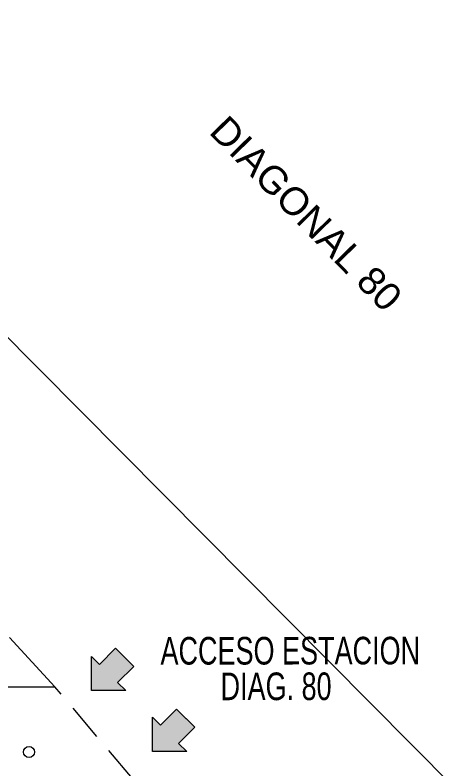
# Model space of a CAD drawing. Header units: millimetres. Extents: x 2669 to 3716, y 1967 to 2664.
# Drawn here: x 3421.31 to 3432.99, y 2233.24 to 2253.71 of the extents above; entities that cross this region are included whole.
import ezdxf

# ---------------------------------------------------------------- set-up
doc = ezdxf.new("R2010")
doc.units = ezdxf.units.MM
doc.linetypes.add('DASHED2', pattern=[0.375, 0.25, -0.125])
for name, color, linetype, lineweight in [('01 Textos', 7, 'Continuous', 15), ('02 L d C', 7, 'Continuous', 5), ('03 Manzanas', 253, 'Continuous', 15), ('03 Muros', 7, 'Continuous', 13), ('03 Proyecciones', 7, 'Continuous', 20)]:
    doc.layers.add(name, color=color, linetype=linetype, lineweight=lineweight)
doc.styles.add('ARIAL', font='arial.ttf', dxfattribs={"width": 0.7})
doc.styles.add('ROMANS', font='arial.ttf', dxfattribs={"width": 0.7})

msp = doc.modelspace()

# ---------------------------------------------------------------- hatches: boundary and pattern name
at = {"layer": '02 L d C'}
for points in [[(3423.388, 2235.368), (3424.319, 2235.369), (3424.099, 2235.588), (3424.538, 2236.027), (3424.098, 2236.466), (3424.045, 2236.519), (3423.607, 2236.08), (3423.387, 2236.299)], [(3425.045, 2233.714), (3425.976, 2233.715), (3425.756, 2233.934), (3426.195, 2234.373), (3425.755, 2234.812), (3425.702, 2234.865), (3425.264, 2234.426), (3425.044, 2234.645)]]:
    msp.add_hatch(color=253, dxfattribs=at).paths.add_polyline_path(points)

# ---------------------------------------------------------------- linework, layer by layer
at = {"layer": '02 L d C', "color": 253}
for p, q in [((3423.607, 2236.08), (3424.045, 2236.519)), ((3424.045, 2236.519), (3424.538, 2236.027)), ((3424.098, 2236.466), (3424.538, 2236.027)), ((3423.388, 2235.368), (3423.387, 2236.299)), ((3423.607, 2236.08), (3423.387, 2236.299)), ((3424.538, 2236.027), (3424.099, 2235.588)), ((3424.099, 2235.588), (3424.319, 2235.369)), ((3424.319, 2235.369), (3423.388, 2235.368)), ((3425.264, 2234.426), (3425.702, 2234.865)), ((3425.702, 2234.865), (3426.195, 2234.373)), ((3425.755, 2234.812), (3426.195, 2234.373)), ((3425.045, 2233.714), (3425.044, 2234.645)), ((3425.264, 2234.426), (3425.044, 2234.645)), ((3426.195, 2234.373), (3425.756, 2233.934)), ((3425.756, 2233.934), (3425.976, 2233.715)), ((3425.976, 2233.715), (3425.045, 2233.714))]:
    msp.add_line(p, q, dxfattribs=at)
at = {"layer": '03 Manzanas'}
msp.add_line((3339.944, 2326.719), (3444.304, 2221.595), dxfattribs=at)
at = {"layer": '03 Muros'}
for p in [(3421.16, 2236.809), (3421.061, 2235.473)]:
    msp.add_line(p, (3422.394, 2235.475), dxfattribs=at)
msp.add_circle((3421.693, 2233.701), 0.15, dxfattribs=at)
at = {"layer": '03 Proyecciones', "linetype": 'DASHED2', "ltscale": 4}
msp.add_line((3434.181, 2221.519), (3422.394, 2235.475), dxfattribs=at)

# ---------------------------------------------------------------- texts
at = {"layer": '01 Textos', "style": 'ARIAL'}
msp.add_text('DIAGONAL 80', height=0.75, rotation=314.3281, dxfattribs=at).set_placement((3426.551, 2250.521))
at = {"layer": '01 Textos', "style": 'ROMANS', "width": 0.7}
for s, p in [('ACCESO ESTACION', (3425.264, 2236.074)), ('        DIAG. 80', (3425.265, 2235.107))]:
    msp.add_text(s, height=0.75, rotation=0.061, dxfattribs=at).set_placement(p)

doc.saveas('drawing.dxf')
